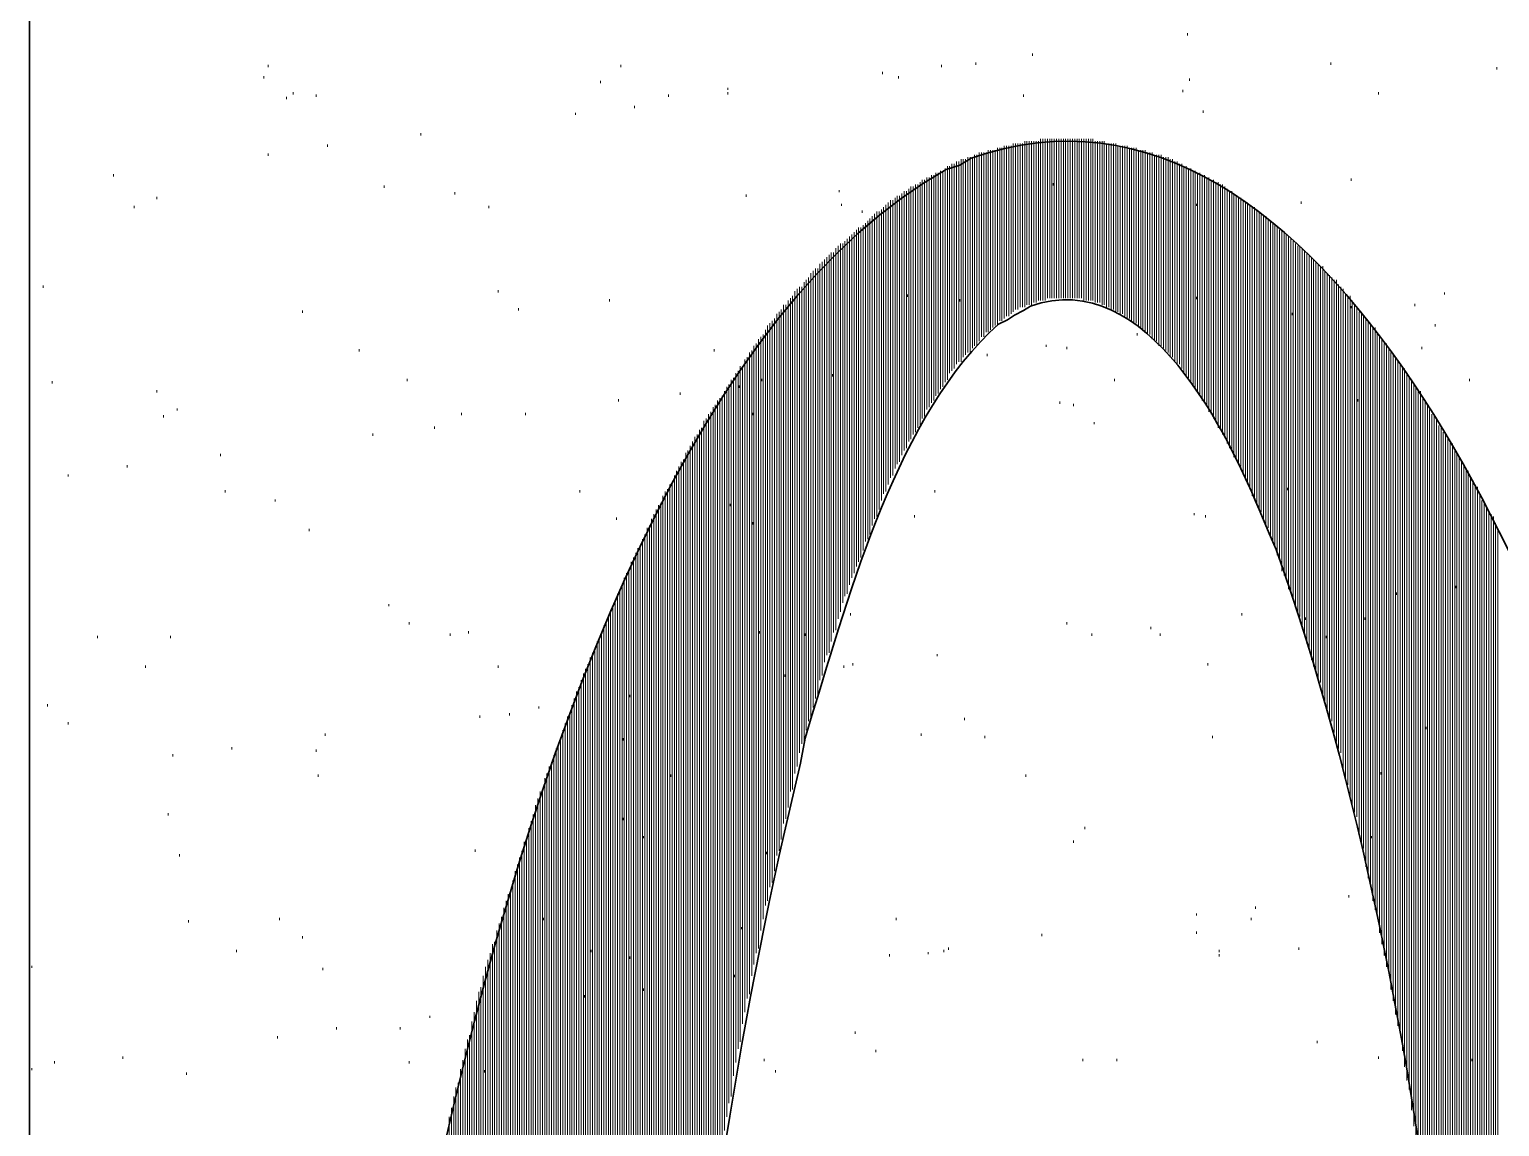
# Model space of a CAD drawing. Header units: inches. Extents: x 5 to 516, y -193 to 129.
# Drawn here: x 31.199 to 33.353, y -49.602 to -47.994 of the extents above; entities that cross this region are included whole.
import ezdxf

# ---------------------------------------------------------------- set-up
doc = ezdxf.new("R2010")
doc.units = ezdxf.units.IN
doc.header["$MEASUREMENT"] = 0
doc.layers.add('PDF4_Geometry', color=7, linetype='Continuous')

msp = doc.modelspace()

# ---------------------------------------------------------------- linework, layer by layer
at = {"layer": 'PDF4_Geometry', "lineweight": 35}
for points in [[(31.1987514, -67.0196527), (31.1987514, -44.7463169), (31.2987514, -44.7396504), (31.3987514, -44.7229845)], [(32.5787487, -48.1829824), (32.5620821, -48.1929824), (32.5420821, -48.199649)], [(32.6187488, -48.4263158), (32.632082, -48.4196492), (32.642082, -48.4129823), (32.6554154, -48.4063157), (32.6654155, -48.3996491)], [(33.0054155, -48.709649), (33.0154155, -48.7329825), (33.0254155, -48.7563157)], [(32.3287487, -49.0696491), (32.3354153, -49.0329824), (32.3454154, -48.9996491)]]:
    msp.add_lwpolyline(points, dxfattribs=at)
at = {"layer": 'PDF4_Geometry', "lineweight": 15}
for points in [[(32.8954204, -48.0029819), (32.8954204, -47.9996452)], [(32.6687493, -48.032984), (32.6687493, -48.0296474)], [(31.5487541, -48.0496466), (31.5487541, -48.0463168)], [(32.0654235, -48.0496466), (32.0654235, -48.0463168)], [(32.4487515, -48.0596496), (32.4487515, -48.056313)], [(32.5354214, -48.0496466), (32.5354214, -48.0463168)], [(32.5854159, -48.0463168), (32.5854159, -48.0429802)], [(33.105422, -48.0463168), (33.105422, -48.0429802)], [(33.3487488, -48.0529832), (33.3487488, -48.0496466)], [(31.5420809, -48.066316), (31.5420809, -48.0629794)], [(32.0354213, -48.0729824), (32.0354213, -48.0696458)], [(32.2220804, -48.0829786), (32.2220804, -48.0796488)], [(32.4720804, -48.066316), (32.4720804, -48.0629794)], [(32.8987569, -48.0696458), (32.8987569, -48.066316)], [(31.5754197, -48.0963114), (31.5754197, -48.0929816)], [(31.5854159, -48.089645), (31.5854159, -48.0863152)], [(31.6187546, -48.0929816), (31.6187546, -48.089645)], [(32.1354105, -48.0929816), (32.1354105, -48.089645)], [(32.2220804, -48.089645), (32.2220804, -48.0863152)], [(32.6554165, -48.0929816), (32.6554165, -48.089645)], [(32.8887471, -48.0863152), (32.8887471, -48.0829786)], [(33.1754226, -48.089645), (33.1754226, -48.0863152)], [(31.998746, -48.1196471), (31.998746, -48.1163174)], [(32.0854159, -48.1096441), (32.0854159, -48.1063144)], [(32.9187493, -48.1163174), (32.9187493, -48.1129808)], [(31.6354105, -48.1663119), (31.6354105, -48.1629821)], [(31.7720885, -48.1496493), (31.7720885, -48.1463128)], [(31.5487541, -48.1796447), (31.5487541, -48.1763149)], [(31.3220831, -48.2096469), (31.3220831, -48.2063171)], [(31.7187438, -48.2263163), (31.7187438, -48.2229797)], [(32.3854105, -48.2329827), (32.3854105, -48.2296461)], [(32.6987515, -48.2229797), (32.6987515, -48.2196499)], [(33.1354106, -48.2163133), (33.1354106, -48.2129835)], [(31.3520852, -48.2563117), (31.3520852, -48.2529819)], [(31.3854105, -48.2429789), (31.3854105, -48.239649)], [(31.8220831, -48.2363125), (31.8220831, -48.2329827)], [(31.8720777, -48.2563117), (31.8720777, -48.2529819)], [(32.248746, -48.239649), (32.248746, -48.2363125)], [(32.3887471, -48.2529819), (32.3887471, -48.2496453)], [(32.9087531, -48.2529819), (32.9087531, -48.2496453)], [(33.062087, -48.2496453), (33.062087, -48.2463154)], [(32.4187493, -48.262978), (32.4187493, -48.2596483)], [(31.2187438, -48.3729838), (31.2187438, -48.3696472)], [(31.8854105, -48.3796502), (31.8854105, -48.3763136)], [(33.2720887, -48.3829799), (33.2720887, -48.3796502)], [(31.9154127, -48.4063157), (31.9154127, -48.4029792)], [(32.0487541, -48.3929829), (32.0487541, -48.3896463)], [(32.4854133, -48.3863166), (32.4854133, -48.3829799)], [(32.562087, -48.3929829), (32.562087, -48.3896463)], [(32.9087531, -48.3896463), (32.9087531, -48.3863166)], [(33.1354106, -48.4029792), (33.1354106, -48.3996493)], [(33.2287537, -48.3996493), (33.2287537, -48.3963128)], [(31.5987487, -48.4096456), (31.5987487, -48.4063157)], [(33.0487542, -48.4129821), (33.0487542, -48.4096456)], [(32.8220832, -48.4429775), (32.8220832, -48.4396477)], [(33.2587559, -48.4296447), (33.2587559, -48.4263149)], [(31.682082, -48.4663133), (31.682082, -48.4629835)], [(32.202088, -48.4663133), (32.202088, -48.4629835)], [(32.6887553, -48.4596469), (32.6887553, -48.4563171)], [(32.7187439, -48.4629835), (32.7187439, -48.4596469)], [(33.2387499, -48.4629835), (33.2387499, -48.4596469)], [(32.6020853, -48.4729797), (32.6020853, -48.4696499)], [(31.2320901, -48.5129781), (31.2320901, -48.5096483)], [(31.7520825, -48.5096483), (31.7520825, -48.5063117)], [(32.2720886, -48.5096483), (32.2720886, -48.5063117)], [(32.3754143, -48.5029819), (32.3754143, -48.4996453)], [(32.7887445, -48.5096483), (32.7887445, -48.5063117)], [(33.3087505, -48.5096483), (33.3087505, -48.5063117)], [(31.3854105, -48.5263108), (31.3854105, -48.5229811)], [(32.1520799, -48.5296475), (32.1520799, -48.5263108)], [(32.2387498, -48.5196445), (32.2387498, -48.5163147)], [(31.4154126, -48.5529832), (31.4154126, -48.5496466)], [(32.062087, -48.5396505), (32.062087, -48.5363138)], [(32.7087477, -48.5429802), (32.7087477, -48.5396505)], [(32.7287537, -48.5463168), (32.7287537, -48.5429802)], [(33.1454204, -48.5396505), (33.1454204, -48.5363138)], [(31.3954202, -48.5629795), (31.3954202, -48.5596496)], [(31.7920809, -48.5796488), (31.7920809, -48.5763122)], [(31.8320793, -48.5596496), (31.8320793, -48.556313)], [(31.9254225, -48.5596496), (31.9254225, -48.556313)], [(32.2587558, -48.5596496), (32.2587558, -48.556313)], [(32.7587559, -48.5729824), (32.7587559, -48.5696458)], [(31.702088, -48.589645), (31.702088, -48.5863152)], [(31.4787536, -48.6196472), (31.4787536, -48.6163174)], [(31.3420891, -48.6363166), (31.3420891, -48.63298)], [(31.2554191, -48.6496494), (31.2554191, -48.6463128)], [(31.4854132, -48.6729784), (31.4854132, -48.6696486)], [(31.5587503, -48.6863111), (31.5587503, -48.6829814)], [(32.0054192, -48.6729784), (32.0054192, -48.6696486)], [(32.5254116, -48.6729784), (32.5254116, -48.6696486)], [(33.042081, -48.6696486), (33.042081, -48.666312)], [(32.225417, -48.6929775), (32.225417, -48.6896477)], [(32.9054165, -48.7063171), (32.9054165, -48.7029805)], [(31.6087449, -48.7296461), (31.6087449, -48.7263163)], [(32.0587504, -48.7129835), (32.0587504, -48.7096469)], [(32.2587558, -48.7196499), (32.2587558, -48.7163133)], [(32.495423, -48.7096469), (32.495423, -48.7063171)], [(32.9220859, -48.7096469), (32.9220859, -48.7063171)], [(33.2887445, -48.8129795), (33.2887445, -48.8096496)], [(33.2020881, -48.8229824), (33.2020881, -48.8196459)], [(31.725417, -48.839645), (31.725417, -48.8363153)], [(32.4020799, -48.8529778), (32.4020799, -48.849648)], [(32.9754171, -48.8529778), (32.9754171, -48.849648)], [(33.0687467, -48.8596442), (33.0687467, -48.8563144)], [(33.1554165, -48.8596442), (33.1554165, -48.8563144)], [(31.7554192, -48.8663174), (31.7554192, -48.8629808)], [(31.8420891, -48.8796502), (31.8420891, -48.8763136)], [(32.268752, -48.8796502), (32.268752, -48.8763136)], [(32.7187439, -48.8663174), (32.7187439, -48.8629808)], [(32.8420892, -48.8729838), (32.8420892, -48.8696472)], [(31.2987541, -48.8863166), (31.2987541, -48.88298)], [(31.4054164, -48.8863166), (31.4054164, -48.88298)], [(31.8154235, -48.88298), (31.8154235, -48.8796502)], [(32.3354159, -48.88298), (32.3354159, -48.8796502)], [(32.7554192, -48.88298), (32.7554192, -48.8796502)], [(32.855422, -48.88298), (32.855422, -48.8796502)], [(33.0987488, -48.8863166), (33.0987488, -48.88298)], [(32.5287482, -48.9129822), (32.5287482, -48.9096456)], [(31.3687546, -48.9296448), (31.3687546, -48.926315)], [(31.8854105, -48.9296448), (31.8854105, -48.926315)], [(32.3054138, -48.9429775), (32.3054138, -48.9396478)], [(32.3920837, -48.9296448), (32.3920837, -48.926315)], [(32.4054165, -48.926315), (32.4054165, -48.9229784)], [(32.9254225, -48.926315), (32.9254225, -48.9229784)], [(31.225417, -48.9863125), (31.225417, -48.9829827)], [(32.0787563, -48.9729797), (32.0787563, -48.9696499)], [(31.8587449, -49.0029819), (31.8587449, -48.9996453)], [(31.9020799, -48.9996453), (31.9020799, -48.9963155)], [(31.9454148, -48.9896491), (31.9454148, -48.9863125)], [(32.5687466, -49.0063117), (32.5687466, -49.0029819)], [(31.2554191, -49.0129781), (31.2554191, -49.0096483)], [(31.6320874, -49.0296475), (31.6320874, -49.0263109)], [(32.5054192, -49.0296475), (32.5054192, -49.0263109)], [(33.2454231, -49.0196445), (33.2454231, -49.0163147)], [(31.4954229, -49.0496467), (31.4954229, -49.0463169)], [(31.6187546, -49.0529833), (31.6187546, -49.0496467)], [(32.0687466, -49.0363139), (32.0687466, -49.0329841)], [(32.5987488, -49.0329841), (32.5987488, -49.0296475)], [(32.9320821, -49.0329841), (32.9320821, -49.0296475)], [(31.408753, -49.0596497), (31.408753, -49.0563131)], [(31.6220777, -49.0896451), (31.6220777, -49.0863153)], [(32.1387471, -49.0896451), (32.1387471, -49.0863153)], [(32.6587531, -49.0896451), (32.6587531, -49.0863153)], [(33.1787456, -49.0863153), (33.1787456, -49.0829787)], [(31.4020799, -49.1463128), (31.4020799, -49.142983)], [(32.0687466, -49.1529792), (32.0687466, -49.1496494)], [(32.0987487, -49.1796448), (32.0987487, -49.176315)], [(32.745423, -49.166312), (32.745423, -49.1629822)], [(33.1654128, -49.1796448), (33.1654128, -49.176315)], [(31.8520853, -49.1996508), (31.8520853, -49.1963142)], [(32.2787482, -49.2029806), (32.2787482, -49.1996508)], [(32.7287537, -49.1863112), (32.7287537, -49.1829814)], [(31.4187492, -49.2063172), (31.4187492, -49.2029806)], [(33.1320875, -49.2663147), (33.1320875, -49.2629781)], [(32.995423, -49.2829841), (32.995423, -49.2796475)], [(31.432082, -49.3029833), (31.432082, -49.2996467)], [(31.5654235, -49.2996467), (31.5654235, -49.2963169)], [(31.952088, -49.2996467), (31.952088, -49.2963169)], [(32.4687439, -49.2996467), (32.4687439, -49.2963169)], [(32.9087531, -49.2929803), (32.9087531, -49.2896505)], [(32.9887499, -49.2996467), (32.9887499, -49.2963169)], [(31.5987487, -49.3263123), (31.5987487, -49.3229825)], [(32.2420864, -49.3129795), (32.2420864, -49.3096497)], [(32.6820821, -49.3229825), (32.6820821, -49.3196459)], [(32.9087531, -49.3196459), (32.9087531, -49.3163161)], [(31.5020825, -49.3463115), (31.5020825, -49.3429817)], [(32.0220886, -49.3463115), (32.0220886, -49.3429817)], [(32.4587477, -49.3529779), (32.4587477, -49.3496481)], [(32.5154154, -49.3496481), (32.5154154, -49.3463115)], [(32.5387444, -49.3463115), (32.5387444, -49.3429817)], [(32.5454176, -49.3429817), (32.5454176, -49.3396451)], [(32.9420783, -49.3463115), (32.9420783, -49.3429817)], [(32.9420783, -49.3529779), (32.9420783, -49.3496481)], [(33.0587504, -49.3429817), (33.0587504, -49.3396451)], [(31.2020879, -49.3696472), (31.2020879, -49.3663175)], [(31.6287509, -49.3729839), (31.6287509, -49.3696472)], [(32.0787563, -49.3563145), (32.0787563, -49.3529779)], [(32.2320902, -49.38298), (32.2320902, -49.3796502)], [(32.0120788, -49.4129822), (32.0120788, -49.4096456)], [(32.0987487, -49.4029792), (32.0987487, -49.3996494)], [(31.6487568, -49.459647), (31.6487568, -49.4563172)], [(31.7420864, -49.459647), (31.7420864, -49.4563172)], [(31.7854213, -49.4429776), (31.7854213, -49.4396478)], [(31.5620869, -49.4729798), (31.5620869, -49.46965)], [(32.4087531, -49.4663134), (32.4087531, -49.4629836)], [(33.085416, -49.4796462), (33.085416, -49.4763164)], [(31.3354158, -49.502982), (31.3354158, -49.4996454)], [(32.4387553, -49.492979), (32.4387553, -49.4896491)], [(33.1754226, -49.502982), (33.1754226, -49.4996454)], [(31.2020879, -49.5196445), (31.2020879, -49.5163148)], [(31.2354132, -49.5096484), (31.2354132, -49.5063118)], [(31.4287454, -49.5263109), (31.4287454, -49.5229811)], [(31.7554192, -49.5096484), (31.7554192, -49.5063118)], [(31.8654181, -49.5229811), (31.8654181, -49.5196445)], [(32.2754116, -49.5063118), (32.2754116, -49.502982)], [(32.292081, -49.5229811), (32.292081, -49.5196445)], [(32.7420865, -49.5063118), (32.7420865, -49.502982)], [(32.792081, -49.5063118), (32.792081, -49.502982)], [(33.3120871, -49.5063118), (33.3120871, -49.502982)]]:
    msp.add_lwpolyline(points, dxfattribs=at)
for points in [[(32.6270826, -48.4179802), (32.6270826, -48.1646469), (32.6270826, -48.4179802)], [(32.6304192, -48.4146436), (32.6304192, -48.1646436), (32.6304192, -48.4146436)], [(32.6337558, -48.4146436), (32.6337558, -48.1646436), (32.6337558, -48.4146436)], [(32.6370788, -48.4113138), (32.6370788, -48.1646472), (32.6370788, -48.4113138)], [(32.6404154, -48.407984), (32.6404154, -48.1613173), (32.6404154, -48.407984)], [(32.643752, -48.4046474), (32.643752, -48.1613141), (32.643752, -48.4046474)], [(32.6470886, -48.4046474), (32.6470886, -48.1613141), (32.6470886, -48.4046474)], [(32.6504116, -48.4013109), (32.6504116, -48.1613108), (32.6504116, -48.4013109)], [(32.6537482, -48.4013109), (32.6537482, -48.1613108), (32.6537482, -48.4013109)], [(32.6570848, -48.4013109), (32.6570848, -48.1579775), (32.6570848, -48.4013109)], [(32.6604214, -48.397981), (32.6604214, -48.157981), (32.6604214, -48.397981)], [(32.6637444, -48.397981), (32.6637444, -48.157981), (32.6637444, -48.397981)], [(32.667081, -48.397981), (32.667081, -48.157981), (32.667081, -48.397981)], [(32.6704176, -48.3946512), (32.6704176, -48.1579846), (32.6704176, -48.3946512)], [(32.6737542, -48.3946512), (32.6737542, -48.1579846), (32.6737542, -48.3946512)], [(32.6770772, -48.3913147), (32.6770772, -48.1579813), (32.6770772, -48.3913147)], [(32.6804138, -48.3913147), (32.6804138, -48.154648), (32.6804138, -48.3913147)], [(32.6837504, -48.3913147), (32.6837504, -48.154648), (32.6837504, -48.3913147)], [(32.687087, -48.3913147), (32.687087, -48.154648), (32.687087, -48.3913147)], [(32.6904236, -48.3879781), (32.6904236, -48.1546447), (32.6904236, -48.3879781)], [(32.6937466, -48.3879781), (32.6937466, -48.1546447), (32.6937466, -48.3879781)], [(32.6970832, -48.3879781), (32.6970832, -48.1546447), (32.6970832, -48.3879781)], [(32.7004198, -48.3879781), (32.7004198, -48.1546447), (32.7004198, -48.3879781)], [(32.7037564, -48.3879781), (32.7037564, -48.1546447), (32.7037564, -48.3879781)], [(32.7070794, -48.3879781), (32.7070794, -48.1546447), (32.7070794, -48.3879781)], [(32.710416, -48.3879781), (32.710416, -48.1546447), (32.710416, -48.3879781)], [(32.7137526, -48.3879781), (32.7137526, -48.1546447), (32.7137526, -48.3879781)], [(32.7170892, -48.3879781), (32.7170892, -48.1546447), (32.7170892, -48.3879781)], [(32.7204122, -48.3879781), (32.7204122, -48.1546447), (32.7204122, -48.3879781)], [(32.7237488, -48.3879781), (32.7237488, -48.1546447), (32.7237488, -48.3879781)], [(32.7270854, -48.3879781), (32.7270854, -48.1546447), (32.7270854, -48.3879781)], [(32.730422, -48.3879781), (32.730422, -48.1546447), (32.730422, -48.3879781)], [(32.733745, -48.3879781), (32.733745, -48.1546447), (32.733745, -48.3879781)], [(32.7370816, -48.3879781), (32.7370816, -48.1546447), (32.7370816, -48.3879781)], [(32.7404182, -48.3879781), (32.7404182, -48.1546447), (32.7404182, -48.3879781)], [(32.7437547, -48.3913147), (32.7437547, -48.154648), (32.7437547, -48.3913147)], [(32.7470778, -48.3913147), (32.7470778, -48.154648), (32.7470778, -48.3913147)], [(32.7504144, -48.3913147), (32.7504144, -48.154648), (32.7504144, -48.3913147)], [(32.7537509, -48.3913147), (32.7537509, -48.154648), (32.7537509, -48.3913147)], [(32.7570875, -48.3913147), (32.7570875, -48.154648), (32.7570875, -48.3913147)], [(32.7604106, -48.3946512), (32.7604106, -48.1579846), (32.7604106, -48.3946512)], [(32.7637472, -48.3946512), (32.7637472, -48.1579846), (32.7637472, -48.3946512)], [(32.7670837, -48.3946512), (32.7670837, -48.1579846), (32.7670837, -48.3946512)], [(32.7704203, -48.397981), (32.7704203, -48.157981), (32.7704203, -48.397981)], [(32.7737569, -48.397981), (32.7737569, -48.157981), (32.7737569, -48.397981)], [(32.7770799, -48.4013109), (32.7770799, -48.1613108), (32.7770799, -48.4013109)], [(32.7804165, -48.4013109), (32.7804165, -48.1613108), (32.7804165, -48.4013109)], [(32.7837531, -48.4046474), (32.7837531, -48.1613141), (32.7837531, -48.4046474)], [(32.7870897, -48.4046474), (32.7870897, -48.1613141), (32.7870897, -48.4046474)], [(32.7904127, -48.407984), (32.7904127, -48.1613173), (32.7904127, -48.407984)], [(32.7937493, -48.407984), (32.7937493, -48.1646507), (32.7937493, -48.407984)], [(32.7970859, -48.4113138), (32.7970859, -48.1646472), (32.7970859, -48.4113138)], [(32.8004225, -48.4113138), (32.8004225, -48.1646472), (32.8004225, -48.4113138)], [(32.8037455, -48.4146436), (32.8037455, -48.1646436), (32.8037455, -48.4146436)], [(32.8070821, -48.4179802), (32.8070821, -48.1646469), (32.8070821, -48.4179802)], [(32.5570821, -48.4846442), (32.5570821, -48.1879775), (32.5570821, -48.4846442)], [(32.5604187, -48.4813144), (32.5604187, -48.187981), (32.5604187, -48.4813144)], [(32.5637553, -48.4813144), (32.5637553, -48.1846477), (32.5637553, -48.4813144)], [(32.5670783, -48.474648), (32.5670783, -48.184648), (32.5670783, -48.474648)], [(32.5704149, -48.4713114), (32.5704149, -48.1846447), (32.5704149, -48.4713114)], [(32.5737515, -48.4679816), (32.5737515, -48.1813149), (32.5737515, -48.4679816)], [(32.5770881, -48.4679816), (32.5770881, -48.1813149), (32.5770881, -48.4679816)], [(32.5804111, -48.4613152), (32.5804111, -48.1813152), (32.5804111, -48.4613152)], [(32.5837477, -48.4579786), (32.5837477, -48.1779786), (32.5837477, -48.4579786)], [(32.5870843, -48.4579786), (32.5870843, -48.1779786), (32.5870843, -48.4579786)], [(32.5904209, -48.4513122), (32.5904209, -48.1746455), (32.5904209, -48.4513122)], [(32.5937439, -48.4446458), (32.5937439, -48.1746458), (32.5937439, -48.4446458)], [(32.5970805, -48.4446458), (32.5970805, -48.1746458), (32.5970805, -48.4446458)], [(32.6004171, -48.4379794), (32.6004171, -48.1746461), (32.6004171, -48.4379794)], [(32.6037536, -48.4379794), (32.6037536, -48.1713127), (32.6037536, -48.4379794)], [(32.6070902, -48.4346496), (32.6070902, -48.1713163), (32.6070902, -48.4346496)], [(32.6104133, -48.431313), (32.6104133, -48.171313), (32.6104133, -48.431313)], [(32.6137499, -48.4279832), (32.6137499, -48.1713165), (32.6137499, -48.4279832)], [(32.6170864, -48.4279832), (32.6170864, -48.1679832), (32.6170864, -48.4279832)], [(32.620423, -48.4213168), (32.620423, -48.1679835), (32.620423, -48.4213168)], [(32.6237461, -48.4213168), (32.6237461, -48.1679835), (32.6237461, -48.4213168)], [(32.8104187, -48.4179802), (32.8104187, -48.1679802), (32.8104187, -48.4179802)], [(32.8137553, -48.4213168), (32.8137553, -48.1679835), (32.8137553, -48.4213168)], [(32.8170783, -48.4246466), (32.8170783, -48.1679799), (32.8170783, -48.4246466)], [(32.8204149, -48.4246466), (32.8204149, -48.1679799), (32.8204149, -48.4246466)], [(32.8237515, -48.431313), (32.8237515, -48.171313), (32.8237515, -48.431313)], [(32.8270881, -48.431313), (32.8270881, -48.171313), (32.8270881, -48.431313)], [(32.8304111, -48.4346496), (32.8304111, -48.1713163), (32.8304111, -48.4346496)], [(32.8337477, -48.4379794), (32.8337477, -48.1713127), (32.8337477, -48.4379794)], [(32.8370843, -48.441316), (32.8370843, -48.1746493), (32.8370843, -48.441316)], [(32.8404209, -48.441316), (32.8404209, -48.1746493), (32.8404209, -48.441316)], [(32.8437439, -48.4479824), (32.8437439, -48.1746491), (32.8437439, -48.4479824)], [(32.8470805, -48.4513122), (32.8470805, -48.1779789), (32.8470805, -48.4513122)], [(32.8504171, -48.4513122), (32.8504171, -48.1779789), (32.8504171, -48.4513122)], [(32.8537537, -48.4579786), (32.8537537, -48.1779786), (32.8537537, -48.4579786)], [(32.8570903, -48.4579786), (32.8570903, -48.1779786), (32.8570903, -48.4579786)], [(32.8604133, -48.4613152), (32.8604133, -48.1813152), (32.8604133, -48.4613152)], [(32.8637499, -48.464645), (32.8637499, -48.1813117), (32.8637499, -48.464645)], [(32.8670865, -48.4679816), (32.8670865, -48.1813149), (32.8670865, -48.4679816)], [(32.870423, -48.474648), (32.870423, -48.184648), (32.870423, -48.474648)], [(32.8737461, -48.474648), (32.8737461, -48.184648), (32.8737461, -48.474648)], [(32.8770827, -48.4813144), (32.8770827, -48.187981), (32.8770827, -48.4813144)], [(32.8804193, -48.4846442), (32.8804193, -48.1879775), (32.8804193, -48.4846442)], [(32.5204203, -48.541312), (32.5204203, -48.2079786), (32.5204203, -48.541312)], [(32.5237569, -48.5379821), (32.5237569, -48.2079821), (32.5237569, -48.5379821)], [(32.5270799, -48.5313157), (32.5270799, -48.2046491), (32.5270799, -48.5313157)], [(32.5304165, -48.5279792), (32.5304165, -48.2046458), (32.5304165, -48.5279792)], [(32.5337531, -48.5213128), (32.5337531, -48.2013127), (32.5337531, -48.5213128)], [(32.5370897, -48.517983), (32.5370897, -48.2013163), (32.5370897, -48.517983)], [(32.5404127, -48.5113166), (32.5404127, -48.1979832), (32.5404127, -48.5113166)], [(32.5437493, -48.50798), (32.5437493, -48.1946466), (32.5437493, -48.50798)], [(32.5470859, -48.497977), (32.5470859, -48.1946436), (32.5470859, -48.497977)], [(32.5504225, -48.4946472), (32.5504225, -48.1913138), (32.5504225, -48.4946472)], [(32.5537455, -48.4913174), (32.5537455, -48.1913173), (32.5537455, -48.4913174)], [(32.8837558, -48.4846442), (32.8837558, -48.1913108), (32.8837558, -48.4846442)], [(32.8870789, -48.4913174), (32.8870789, -48.1913173), (32.8870789, -48.4913174)], [(32.8904155, -48.497977), (32.8904155, -48.1946436), (32.8904155, -48.497977)], [(32.893752, -48.5013136), (32.893752, -48.1946469), (32.893752, -48.5013136)], [(32.8970886, -48.5046502), (32.8970886, -48.1979835), (32.8970886, -48.5046502)], [(32.9004117, -48.5113166), (32.9004117, -48.1979832), (32.9004117, -48.5113166)], [(32.9037482, -48.517983), (32.9037482, -48.2013163), (32.9037482, -48.517983)], [(32.9070848, -48.5213128), (32.9070848, -48.2013127), (32.9070848, -48.5213128)], [(32.9104214, -48.5246494), (32.9104214, -48.2046493), (32.9104214, -48.5246494)], [(32.9137445, -48.5313157), (32.9137445, -48.2046491), (32.9137445, -48.5313157)], [(32.917081, -48.5379821), (32.917081, -48.2079821), (32.917081, -48.5379821)], [(32.9204176, -48.541312), (32.9204176, -48.2079786), (32.9204176, -48.541312)], [(32.4804219, -48.6113125), (32.4804219, -48.2313125), (32.4804219, -48.6113125)], [(32.483745, -48.6079827), (32.483745, -48.231316), (32.483745, -48.6079827)], [(32.4870815, -48.5979797), (32.4870815, -48.2279797), (32.4870815, -48.5979797)], [(32.4904181, -48.5946499), (32.4904181, -48.2246499), (32.4904181, -48.5946499)], [(32.4937547, -48.5879835), (32.4937547, -48.2246501), (32.4937547, -48.5879835)], [(32.4970778, -48.5846469), (32.4970778, -48.2213136), (32.4970778, -48.5846469)], [(32.5004143, -48.5779805), (32.5004143, -48.2213138), (32.5004143, -48.5779805)], [(32.5037509, -48.5746507), (32.5037509, -48.217984), (32.5037509, -48.5746507)], [(32.5070875, -48.5646477), (32.5070875, -48.2146477), (32.5070875, -48.5646477)], [(32.5104105, -48.5613179), (32.5104105, -48.2146512), (32.5104105, -48.5613179)], [(32.5137471, -48.5513149), (32.5137471, -48.2113149), (32.5137471, -48.5513149)], [(32.5170837, -48.5479783), (32.5170837, -48.2113117), (32.5170837, -48.5479783)], [(32.9237542, -48.5446485), (32.9237542, -48.2113152), (32.9237542, -48.5446485)], [(32.9270772, -48.5546447), (32.9270772, -48.2113114), (32.9270772, -48.5546447)], [(32.9304138, -48.5579813), (32.9304138, -48.214648), (32.9304138, -48.5579813)], [(32.9337504, -48.5646477), (32.9337504, -48.2146477), (32.9337504, -48.5646477)], [(32.937087, -48.5679775), (32.937087, -48.2179775), (32.937087, -48.5679775)], [(32.9404236, -48.5779805), (32.9404236, -48.2179805), (32.9404236, -48.5779805)], [(32.9437466, -48.5813103), (32.9437466, -48.2213103), (32.9437466, -48.5813103)], [(32.9470832, -48.5879835), (32.9470832, -48.2213168), (32.9470832, -48.5879835)], [(32.9504198, -48.5913133), (32.9504198, -48.2246466), (32.9504198, -48.5913133)], [(32.9537564, -48.6013163), (32.9537564, -48.2279829), (32.9537564, -48.6013163)], [(32.9570794, -48.6079827), (32.9570794, -48.231316), (32.9570794, -48.6079827)], [(32.960416, -48.6113125), (32.960416, -48.2313125), (32.960416, -48.6113125)], [(32.4537563, -48.6713168), (32.4537563, -48.2513168), (32.4537563, -48.6713168)], [(32.4570794, -48.6613139), (32.4570794, -48.2479805), (32.4570794, -48.6613139)], [(32.460416, -48.6513109), (32.460416, -48.2446442), (32.460416, -48.6513109)], [(32.4637526, -48.6479811), (32.4637526, -48.2446477), (32.4637526, -48.6479811)], [(32.4670891, -48.6379781), (32.4670891, -48.2413114), (32.4670891, -48.6379781)], [(32.4704122, -48.6313117), (32.4704122, -48.2379783), (32.4704122, -48.6313117)], [(32.4737488, -48.6279819), (32.4737488, -48.2379818), (32.4737488, -48.6279819)], [(32.4770853, -48.6179789), (32.4770853, -48.2346455), (32.4770853, -48.6179789)], [(32.9637526, -48.6213155), (32.9637526, -48.2346488), (32.9637526, -48.6213155)], [(32.9670892, -48.6246453), (32.9670892, -48.2379786), (32.9670892, -48.6246453)], [(32.9704122, -48.6313117), (32.9704122, -48.2413117), (32.9704122, -48.6313117)], [(32.9737488, -48.6346483), (32.9737488, -48.2413149), (32.9737488, -48.6346483)], [(32.9770854, -48.6446513), (32.9770854, -48.2446512), (32.9770854, -48.6446513)], [(32.980422, -48.6546475), (32.980422, -48.2479808), (32.980422, -48.6546475)], [(32.983745, -48.6579841), (32.983745, -48.247984), (32.983745, -48.6579841)], [(32.9870816, -48.6679803), (32.9870816, -48.2513136), (32.9870816, -48.6679803)], [(32.4270772, -48.7413174), (32.4270772, -48.2746507), (32.4270772, -48.7413174)], [(32.4304138, -48.7346442), (32.4304138, -48.2713108), (32.4304138, -48.7346442)], [(32.4337504, -48.7213114), (32.4337504, -48.2679781), (32.4337504, -48.7213114)], [(32.437087, -48.7113152), (32.437087, -48.2646485), (32.437087, -48.7113152)], [(32.4404236, -48.7079786), (32.4404236, -48.2613119), (32.4404236, -48.7079786)], [(32.4437466, -48.6979824), (32.4437466, -48.2613157), (32.4437466, -48.6979824)], [(32.4470832, -48.6846496), (32.4470832, -48.2579829), (32.4470832, -48.6846496)], [(32.4504198, -48.6746467), (32.4504198, -48.2546466), (32.4504198, -48.6746467)], [(32.9904182, -48.6779832), (32.9904182, -48.2546499), (32.9904182, -48.6779832)], [(32.9937548, -48.681313), (32.9937548, -48.2546463), (32.9937548, -48.681313)], [(32.9970778, -48.691316), (32.9970778, -48.2579827), (32.9970778, -48.691316)], [(33.0004144, -48.6979824), (33.0004144, -48.2613157), (33.0004144, -48.6979824)], [(33.003751, -48.7013122), (33.003751, -48.2646455), (33.003751, -48.7013122)], [(33.0070876, -48.7113152), (33.0070876, -48.2679819), (33.0070876, -48.7113152)], [(33.0104106, -48.7213114), (33.0104106, -48.2679781), (33.0104106, -48.7213114)], [(33.0137472, -48.724648), (33.0137472, -48.2713146), (33.0137472, -48.724648)], [(33.0170838, -48.7379808), (33.0170838, -48.2746474), (33.0170838, -48.7379808)], [(32.4037482, -48.7979784), (32.4037482, -48.294645), (32.4037482, -48.7979784)], [(32.4070848, -48.791312), (32.4070848, -48.2913119), (32.4070848, -48.791312)], [(32.4104214, -48.7813158), (32.4104214, -48.2879824), (32.4104214, -48.7813158)], [(32.4137444, -48.7746494), (32.4137444, -48.2846493), (32.4137444, -48.7746494)], [(32.417081, -48.767983), (32.417081, -48.2846496), (32.417081, -48.767983)], [(32.4204176, -48.75798), (32.4204176, -48.2813133), (32.4204176, -48.75798)], [(32.4237542, -48.7446472), (32.4237542, -48.2779805), (32.4237542, -48.7446472)], [(33.0204203, -48.7446472), (33.0204203, -48.2779805), (33.0204203, -48.7446472)], [(33.0237569, -48.7513136), (33.0237569, -48.2813136), (33.0237569, -48.7513136)], [(33.02708, -48.7646464), (33.02708, -48.2846463), (33.02708, -48.7646464)], [(33.0304166, -48.7713128), (33.0304166, -48.2879794), (33.0304166, -48.7713128)], [(33.0337531, -48.7879822), (33.0337531, -48.2879821), (33.0337531, -48.7879822)], [(33.0370897, -48.7946486), (33.0370897, -48.2913152), (33.0370897, -48.7946486)], [(33.0404128, -48.801315), (33.0404128, -48.2946482), (33.0404128, -48.801315)], [(32.3804192, -48.8746453), (32.3804192, -48.3146453), (32.3804192, -48.8746453)], [(32.3837558, -48.8579827), (32.3837558, -48.311316), (32.3837558, -48.8579827)], [(32.3870788, -48.8479797), (32.3870788, -48.3079797), (32.3870788, -48.8479797)], [(32.3904154, -48.8346469), (32.3904154, -48.3079802), (32.3904154, -48.8346469)], [(32.393752, -48.8246507), (32.393752, -48.3046507), (32.393752, -48.8246507)], [(32.3970886, -48.8213141), (32.3970886, -48.3013141), (32.3970886, -48.8213141)], [(32.4004116, -48.8079814), (32.4004116, -48.2979813), (32.4004116, -48.8079814)], [(33.0437493, -48.8146477), (33.0437493, -48.297981), (33.0437493, -48.8146477)], [(33.0470859, -48.8213141), (33.0470859, -48.3013141), (33.0470859, -48.8213141)], [(33.0504225, -48.8279805), (33.0504225, -48.3046472), (33.0504225, -48.8279805)], [(33.0537455, -48.8413133), (33.0537455, -48.30798), (33.0537455, -48.8413133)], [(33.0570821, -48.8479797), (33.0570821, -48.311313), (33.0570821, -48.8479797)], [(33.0604187, -48.8546461), (33.0604187, -48.3113127), (33.0604187, -48.8546461)], [(33.0637553, -48.8713155), (33.0637553, -48.3146488), (33.0637553, -48.8713155)], [(32.3570902, -48.9479824), (32.3570902, -48.3379824), (32.3570902, -48.9479824)], [(32.3604132, -48.9413161), (32.3604132, -48.3346493), (32.3604132, -48.9413161)], [(32.3637498, -48.9213169), (32.3637498, -48.3313168), (32.3637498, -48.9213169)], [(32.3670864, -48.9113139), (32.3670864, -48.3279805), (32.3670864, -48.9113139)], [(32.370423, -48.9079841), (32.370423, -48.3246507), (32.370423, -48.9079841)], [(32.373746, -48.8913147), (32.373746, -48.3213146), (32.373746, -48.8913147)], [(32.3770826, -48.8779819), (32.3770826, -48.3213152), (32.3770826, -48.8779819)], [(33.0670783, -48.8813117), (33.0670783, -48.3179783), (33.0670783, -48.8813117)], [(33.0704149, -48.8946513), (33.0704149, -48.3213179), (33.0704149, -48.8946513)], [(33.0737515, -48.9013109), (33.0737515, -48.3246442), (33.0737515, -48.9013109)], [(33.0770881, -48.9179803), (33.0770881, -48.3279802), (33.0770881, -48.9179803)], [(33.0804111, -48.9279833), (33.0804111, -48.3313165), (33.0804111, -48.9279833)], [(33.0837477, -48.9379795), (33.0837477, -48.3346461), (33.0837477, -48.9379795)], [(33.0870843, -48.9479824), (33.0870843, -48.3379824), (33.0870843, -48.9479824)], [(32.3404208, -49.00798), (32.3404208, -48.35798), (32.3404208, -49.00798)], [(32.3437439, -49.0046502), (32.3437439, -48.3513168), (32.3437439, -49.0046502)], [(32.3470805, -48.9879808), (32.3470805, -48.3479808), (32.3470805, -48.9879808)], [(32.350417, -48.974648), (32.350417, -48.344648), (32.350417, -48.974648)], [(32.3537536, -48.9713114), (32.3537536, -48.3446447), (32.3537536, -48.9713114)], [(33.0904209, -48.9513123), (33.0904209, -48.3413122), (33.0904209, -48.9513123)], [(33.0937439, -48.9679816), (33.0937439, -48.3413149), (33.0937439, -48.9679816)], [(33.0970805, -48.9813144), (33.0970805, -48.347981), (33.0970805, -48.9813144)], [(33.1004171, -48.9913174), (33.1004171, -48.3513174), (33.1004171, -48.9913174)], [(33.1037537, -49.0046502), (33.1037537, -48.3546502), (33.1037537, -49.0046502)], [(33.1070903, -49.00798), (33.1070903, -48.35798), (33.1070903, -49.00798)], [(32.3204149, -49.084647), (32.3204149, -48.3779802), (32.3204149, -49.084647)], [(32.3237515, -49.0746508), (32.3237515, -48.3746507), (32.3237515, -49.0746508)], [(32.327088, -49.0546448), (32.327088, -48.3713114), (32.327088, -49.0546448)], [(32.3304111, -49.041312), (32.3304111, -48.3713119), (32.3304111, -49.041312)], [(32.3337477, -49.0379822), (32.3337477, -48.3646488), (32.3337477, -49.0379822)], [(32.3370842, -49.0213128), (32.3370842, -48.3613128), (32.3370842, -49.0213128)], [(33.1104133, -49.0246494), (33.1104133, -48.361316), (33.1104133, -49.0246494)], [(33.1137499, -49.0379822), (33.1137499, -48.3613155), (33.1137499, -49.0379822)], [(33.1170865, -49.0479784), (33.1170865, -48.3679783), (33.1170865, -49.0479784)], [(33.1204231, -49.0546448), (33.1204231, -48.3713114), (33.1204231, -49.0546448)], [(33.1237461, -49.0779806), (33.1237461, -48.3746472), (33.1237461, -49.0779806)], [(33.1270827, -49.0913134), (33.1270827, -48.3813133), (33.1270827, -49.0913134)], [(32.3037455, -49.1579841), (32.3037455, -48.397984), (32.3037455, -49.1579841)], [(32.3070821, -49.1513109), (32.3070821, -48.3979775), (32.3070821, -49.1513109)], [(32.3104187, -49.1346483), (32.3104187, -48.3913149), (32.3104187, -49.1346483)], [(32.3137553, -49.1113125), (32.3137553, -48.3879791), (32.3137553, -49.1113125)], [(32.3170783, -49.1079827), (32.3170783, -48.3846493), (32.3170783, -49.1079827)], [(33.1304193, -49.1013163), (33.1304193, -48.3846496), (33.1304193, -49.1013163)], [(33.1337559, -49.1179789), (33.1337559, -48.3846455), (33.1337559, -49.1179789)], [(33.1370789, -49.1313117), (33.1370789, -48.3913117), (33.1370789, -49.1313117)], [(33.1404155, -49.1413147), (33.1404155, -48.3979813), (33.1404155, -49.1413147)], [(33.1437521, -49.1479811), (33.1437521, -48.4013144), (33.1437521, -49.1479811)], [(32.2837531, -49.2513136), (32.2837531, -48.4246469), (32.2837531, -49.2513136)], [(32.2870897, -49.2446472), (32.2870897, -48.4213138), (32.2870897, -49.2446472)], [(32.2904127, -49.2279846), (32.2904127, -48.4179846), (32.2904127, -49.2279846)], [(32.2937493, -49.2046489), (32.2937493, -48.4113155), (32.2937493, -49.2046489)], [(32.2970859, -49.1979825), (32.2970859, -48.4079824), (32.2970859, -49.1979825)], [(32.3004225, -49.1813131), (32.3004225, -48.4046464), (32.3004225, -49.1813131)], [(33.1470887, -49.1713169), (33.1470887, -48.4079835), (33.1470887, -49.1713169)], [(33.1504117, -49.1879795), (33.1504117, -48.4079794), (33.1504117, -49.1879795)], [(33.1537483, -49.1946459), (33.1537483, -48.4146458), (33.1537483, -49.1946459)], [(33.1570849, -49.2213115), (33.1570849, -48.4179781), (33.1570849, -49.2213115)], [(33.1604214, -49.2379808), (33.1604214, -48.4213141), (33.1604214, -49.2379808)], [(32.2704203, -49.3146478), (32.2704203, -48.4446477), (32.2704203, -49.3146478)], [(32.2737569, -49.2979784), (32.2737569, -48.4413117), (32.2737569, -49.2979784)], [(32.2770799, -49.2779792), (32.2770799, -48.4346458), (32.2770799, -49.2779792)], [(32.2804165, -49.2713128), (32.2804165, -48.4279794), (32.2804165, -49.2713128)], [(33.1637445, -49.2446472), (33.1637445, -48.4279805), (33.1637445, -49.2446472)], [(33.1670811, -49.2713128), (33.1670811, -48.4313128), (33.1670811, -49.2713128)], [(33.1704176, -49.2846456), (33.1704176, -48.4313122), (33.1704176, -49.2846456)], [(33.1737542, -49.2946486), (33.1737542, -48.4379819), (33.1737542, -49.2946486)], [(33.1770773, -49.3179776), (33.1770773, -48.4446442), (33.1770773, -49.3179776)], [(32.2537509, -49.4079841), (32.2537509, -48.467984), (32.2537509, -49.4079841)], [(32.2570875, -49.3813117), (32.2570875, -48.464645), (32.2570875, -49.3813117)], [(32.2604105, -49.3646491), (32.2604105, -48.4579824), (32.2604105, -49.3646491)], [(32.2637471, -49.3479798), (32.2637471, -48.4546464), (32.2637471, -49.3479798)], [(32.2670837, -49.3413134), (32.2670837, -48.44798), (32.2670837, -49.3413134)], [(33.1804139, -49.334647), (33.1804139, -48.4479802), (33.1804139, -49.334647)], [(33.1837504, -49.3513164), (33.1837504, -48.4546497), (33.1837504, -49.3513164)], [(33.187087, -49.367979), (33.187087, -48.4546455), (33.187087, -49.367979)], [(33.1904236, -49.3746454), (33.1904236, -48.4613119), (33.1904236, -49.3746454)], [(33.1937466, -49.4013109), (33.1937466, -48.4679776), (33.1937466, -49.4013109)], [(32.2404181, -49.4779847), (32.2404181, -48.4879846), (32.2404181, -49.4779847)], [(32.2437547, -49.4513123), (32.2437547, -48.4879789), (32.2437547, -49.4513123)], [(32.2470777, -49.4346497), (32.2470777, -48.477983), (32.2470777, -49.4346497)], [(32.2504143, -49.4146437), (32.2504143, -48.4746437), (32.2504143, -49.4146437)], [(33.1970832, -49.4179803), (33.1970832, -48.4713135), (33.1970832, -49.4179803)], [(33.2004198, -49.4379795), (33.2004198, -48.4746461), (33.2004198, -49.4379795)], [(33.2037564, -49.4546489), (33.2037564, -48.4813155), (33.2037564, -49.4546489)], [(33.2070794, -49.4613153), (33.2070794, -48.4846485), (33.2070794, -49.4613153)], [(32.2270853, -49.5579814), (32.2270853, -48.5079813), (32.2270853, -49.5579814)], [(32.2304219, -49.5279792), (32.2304219, -48.5046458), (32.2304219, -49.5279792)], [(32.2337449, -49.5079801), (32.2337449, -48.49798), (32.2337449, -49.5079801)], [(32.2370815, -49.4879809), (32.2370815, -48.4946475), (32.2370815, -49.4879809)], [(33.210416, -49.4913175), (33.210416, -48.4913174), (33.210416, -49.4913175)], [(33.2137526, -49.5146464), (33.2137526, -48.491313), (33.2137526, -49.5146464)], [(33.2170892, -49.5346456), (33.2170892, -48.4979789), (33.2170892, -49.5346456)], [(33.2204122, -49.5479784), (33.2204122, -48.504645), (33.2204122, -49.5479784)], [(33.2237488, -49.5779806), (33.2237488, -48.5079805), (33.2237488, -49.5779806)], [(32.2137525, -49.6413148), (32.2137525, -48.5313147), (32.2137525, -49.6413148)], [(32.2170891, -49.6079828), (32.2170891, -48.5246494), (32.2170891, -49.6079828)], [(32.2204121, -49.5879836), (32.2204121, -48.5179835), (32.2204121, -49.5879836)], [(32.2237487, -49.5679776), (32.2237487, -48.5146443), (32.2237487, -49.5679776)], [(33.2270854, -49.6013164), (33.2270854, -48.5146497), (33.2270854, -49.6013164)], [(33.230422, -49.6213156), (33.230422, -48.5179821), (33.230422, -49.6213156)], [(33.233745, -49.6346484), (33.233745, -48.5246483), (33.233745, -49.6346484)], [(33.2370816, -49.6646437), (33.2370816, -48.5246437), (33.2370816, -49.6646437)], [(32.1970832, -49.7579801), (32.1970832, -48.5546466), (32.1970832, -49.7579801)], [(32.2004197, -49.7346443), (32.2004197, -48.5479775), (32.2004197, -49.7346443)], [(32.2037563, -49.7213115), (32.2037563, -48.5446447), (32.2037563, -49.7213115)], [(32.2070794, -49.6813131), (32.2070794, -48.5379797), (32.2070794, -49.6813131)], [(32.2104159, -49.6546475), (32.2104159, -48.5346475), (32.2104159, -49.6546475)], [(33.2404182, -49.6879795), (33.2404182, -48.5346461), (33.2404182, -49.6879795)], [(33.2437548, -49.7079787), (33.2437548, -48.5379787), (33.2437548, -49.7079787)], [(33.2470778, -49.7213115), (33.2470778, -48.5446447), (33.2470778, -49.7213115)], [(33.2504144, -49.7613167), (33.2504144, -48.5513165), (33.2504144, -49.7613167)], [(32.1870869, -49.8379836), (32.1870869, -48.5679834), (32.1870869, -49.8379836)], [(32.1904235, -49.811318), (32.1904235, -48.5646512), (32.1904235, -49.811318)], [(32.1937466, -49.7979784), (32.1937466, -48.5579783), (32.1937466, -49.7979784)], [(33.253751, -49.7879822), (33.253751, -48.5579822), (33.253751, -49.7879822)], [(33.2570876, -49.8046448), (33.2570876, -48.5613115), (33.2570876, -49.8046448)], [(33.2604106, -49.84465), (33.2604106, -48.5646498), (33.2604106, -49.84465)], [(33.2637472, -49.8713156), (33.2637472, -48.5746488), (33.2637472, -49.8713156)], [(32.1704176, -49.9713115), (32.1704176, -48.5979781), (32.1704176, -49.9713115)], [(32.1737542, -49.9579787), (32.1737542, -48.591312), (32.1737542, -49.9579787)], [(32.1770772, -49.9179804), (32.1770772, -48.5879802), (32.1770772, -49.9179804)], [(32.1804138, -49.8913148), (32.1804138, -48.5813147), (32.1804138, -49.8913148)], [(32.1837504, -49.877982), (32.1837504, -48.5779819), (32.1837504, -49.877982)], [(33.2670838, -49.8979812), (33.2670838, -48.5779811), (33.2670838, -49.8979812)], [(33.2704204, -49.911314), (33.2704204, -48.5846472), (33.2704204, -49.911314)], [(33.273757, -49.9513123), (33.273757, -48.5879788), (33.273757, -49.9513123)], [(33.27708, -49.9779847), (33.27708, -48.5946513), (33.27708, -49.9779847)], [(33.2804166, -50.0079801), (33.2804166, -48.59798), (33.2804166, -50.0079801)], [(32.1604214, -50.0646478), (32.1604214, -48.6146477), (32.1604214, -50.0646478)], [(32.1637444, -50.0246495), (32.1637444, -48.611316), (32.1637444, -50.0246495)], [(32.167081, -50.0113167), (32.167081, -48.6046499), (32.167081, -50.0113167)], [(33.2837532, -50.0213129), (33.2837532, -48.6013128), (33.2837532, -50.0213129)], [(33.2870897, -50.061318), (33.2870897, -48.6113179), (33.2870897, -50.061318)], [(33.2904128, -50.0913134), (33.2904128, -48.6146466), (33.2904128, -50.0913134)], [(32.1504116, -50.1346484), (32.1504116, -48.6346483), (32.1504116, -50.1346484)], [(32.1537482, -50.117979), (32.1537482, -48.6279789), (32.1537482, -50.117979)], [(32.1570848, -50.0779806), (32.1570848, -48.6246472), (32.1570848, -50.0779806)], [(33.2937494, -50.117979), (33.2937494, -48.6213122), (33.2937494, -50.117979)], [(33.297086, -50.1346484), (33.297086, -48.6279816), (33.297086, -50.1346484)], [(33.3004225, -50.1846498), (33.3004225, -48.6346496), (33.3004225, -50.1846498)], [(33.3037456, -50.2213115), (33.3037456, -48.6379781), (33.3037456, -50.2213115)], [(32.1370788, -50.2979785), (32.1370788, -48.6613117), (32.1370788, -50.2979785)], [(32.1404154, -50.2446473), (32.1404154, -48.6579806), (32.1404154, -50.2446473)], [(32.143752, -50.2313145), (32.143752, -48.6479811), (32.143752, -50.2313145)], [(32.1470886, -50.1913162), (32.1470886, -48.641316), (32.1470886, -50.1913162)], [(33.3070822, -50.2379809), (33.3070822, -48.6413141), (33.3070822, -50.2379809)], [(33.3104187, -50.3113181), (33.3104187, -48.651318), (33.3104187, -50.3113181)], [(33.3137553, -50.3413135), (33.3137553, -48.6546466), (33.3137553, -50.3413135)], [(33.3170784, -50.4046476), (33.3170784, -48.6613142), (33.3170784, -50.4046476)], [(32.1270826, -50.4146438), (32.1270826, -48.677977), (32.1270826, -50.4146438)], [(32.1304192, -50.3979812), (32.1304192, -48.6713144), (32.1304192, -50.3979812)], [(32.1337558, -50.3279807), (32.1337558, -48.6679806), (32.1337558, -50.3279807)], [(33.3204149, -50.4413162), (33.3204149, -48.6646494), (33.3204149, -50.4413162)], [(33.3237515, -50.4579788), (33.3237515, -48.6746454), (33.3237515, -50.4579788)], [(32.1137498, -50.6146492), (32.1137498, -48.704649), (32.1137498, -50.6146492)], [(32.1170864, -50.5379823), (32.1170864, -48.6979822), (32.1170864, -50.5379823)], [(32.120423, -50.5113167), (32.120423, -48.6913167), (32.120423, -50.5113167)], [(32.123746, -50.4513124), (32.123746, -48.6879789), (32.123746, -50.4513124)], [(33.3270881, -50.5346457), (33.3270881, -48.6846456), (33.3270881, -50.5346457)], [(33.3304112, -50.5613181), (33.3304112, -48.6879845), (33.3304112, -50.5613181)], [(33.3337477, -50.6446514), (33.3337477, -48.6946514), (33.3337477, -50.6446514)], [(33.3370843, -50.6746468), (33.3370843, -48.7013133), (33.3370843, -50.6746468)], [(33.3404209, -50.7879823), (33.3404209, -48.7046488), (33.3404209, -50.7879823)], [(32.1037536, -50.7479772), (32.1037536, -48.7246438), (32.1037536, -50.7479772)], [(32.1070902, -50.7213116), (32.1070902, -48.7213114), (32.1070902, -50.7213116)], [(32.1104132, -50.6413148), (32.1104132, -48.7113146), (32.1104132, -50.6413148)], [(33.3437439, -50.8346471), (33.3437439, -48.7079803), (33.3437439, -50.8346471)], [(33.3470805, -50.9646452), (33.3470805, -48.7179784), (33.3470805, -50.9646452)], [(32.0970804, -50.8946514), (32.0970804, -48.741318), (32.0970804, -50.8946514)], [(32.100417, -50.8013151), (32.100417, -48.7346482), (32.100417, -50.8013151)], [(33.3504171, -51.0113168), (33.3504171, -48.7279834), (33.3504171, -51.0113168)], [(32.0837476, -51.2546504), (32.0837476, -48.7679836), (32.0837476, -51.2546504)], [(32.0870842, -51.2146452), (32.0870842, -48.7613117), (32.0870842, -51.2146452)], [(32.0904208, -51.0946501), (32.0904208, -48.75465), (32.0904208, -51.0946501)], [(32.0937438, -50.9346498), (32.0937438, -48.7513164), (32.0937438, -50.9346498)], [(32.0737514, -51.6546477), (32.0737514, -48.7913141), (32.0737514, -51.6546477)], [(32.077088, -51.6546477), (32.077088, -48.7846475), (32.077088, -51.6546477)], [(32.0804111, -51.574651), (32.0804111, -48.7746506), (32.0804111, -51.574651)], [(32.0670783, -51.6546477), (32.0670783, -48.8079807), (32.0670783, -51.6546477)], [(32.0704148, -51.6546477), (32.0704148, -48.7979809), (32.0704148, -51.6546477)], [(32.0570821, -51.6546477), (32.0570821, -48.8313141), (32.0570821, -51.6546477)], [(32.0604186, -51.6546477), (32.0604186, -48.8213141), (32.0604186, -51.6546477)], [(32.0637552, -51.6546477), (32.0637552, -48.8179808), (32.0637552, -51.6546477)], [(32.0470859, -51.6546477), (32.0470859, -48.8546474), (32.0470859, -51.6546477)], [(32.0504224, -51.6546477), (32.0504224, -48.8446474), (32.0504224, -51.6546477)], [(32.0537455, -51.6546477), (32.0537455, -48.8379808), (32.0537455, -51.6546477)], [(32.0370896, -51.6546477), (32.0370896, -48.8779808), (32.0370896, -51.6546477)], [(32.0404127, -51.6546477), (32.0404127, -48.8679808), (32.0404127, -51.6546477)], [(32.0437493, -51.6546477), (32.0437493, -48.8613142), (32.0437493, -51.6546477)], [(32.0304165, -51.6546477), (32.0304165, -48.891314), (32.0304165, -51.6546477)], [(32.0337531, -51.6546477), (32.0337531, -48.8879809), (32.0337531, -51.6546477)], [(32.0204203, -51.6546477), (32.0204203, -48.9146475), (32.0204203, -51.6546477)], [(32.0237569, -51.6546477), (32.0237569, -48.9079809), (32.0237569, -51.6546477)], [(32.0270799, -51.6546477), (32.0270799, -48.9013141), (32.0270799, -51.6546477)], [(32.0104105, -51.6546477), (32.0104105, -48.9379807), (32.0104105, -51.6546477)], [(32.0137471, -51.6546477), (32.0137471, -48.9313142), (32.0137471, -51.6546477)], [(32.0170837, -51.6546477), (32.0170837, -48.9246475), (32.0170837, -51.6546477)], [(32.0037509, -51.6546477), (32.0037509, -48.9579808), (32.0037509, -51.6546477)], [(32.0070875, -51.6546477), (32.0070875, -48.9479808), (32.0070875, -51.6546477)], [(31.9937547, -51.6546477), (31.9937547, -48.9846474), (31.9937547, -51.6546477)], [(31.9970777, -51.6546477), (31.9970777, -48.9746474), (31.9970777, -51.6546477)], [(32.0004143, -51.6546477), (32.0004143, -48.9646476), (32.0004143, -51.6546477)], [(31.9870815, -51.6546477), (31.9870815, -49.0013143), (31.9870815, -51.6546477)], [(31.9904181, -51.6546477), (31.9904181, -48.9946474), (31.9904181, -51.6546477)], [(31.9804219, -51.6546477), (31.9804219, -49.021314), (31.9804219, -51.6546477)], [(31.9837449, -51.6546477), (31.9837449, -49.011314), (31.9837449, -51.6546477)], [(31.9704121, -51.6546477), (31.9704121, -49.0479809), (31.9704121, -51.6546477)], [(31.9737487, -51.6546477), (31.9737487, -49.0413141), (31.9737487, -51.6546477)], [(31.9770853, -51.6546477), (31.9770853, -49.0346475), (31.9770853, -51.6546477)], [(31.9637525, -51.6546477), (31.9637525, -49.0679808), (31.9637525, -51.6546477)], [(31.9670891, -51.6546477), (31.9670891, -49.0579807), (31.9670891, -51.6546477)], [(31.9537563, -51.6546477), (31.9537563, -49.0913142), (31.9537563, -51.6546477)], [(31.9570793, -51.6546477), (31.9570793, -49.0846476), (31.9570793, -51.6546477)], [(31.9604159, -51.6546477), (31.9604159, -49.0746476), (31.9604159, -51.6546477)], [(31.9470831, -51.6546477), (31.9470831, -49.1113142), (31.9470831, -51.6546477)], [(31.9504197, -51.6546477), (31.9504197, -49.1079808), (31.9504197, -51.6546477)], [(31.9404235, -51.6546477), (31.9404235, -49.1313143), (31.9404235, -51.6546477)], [(31.9437465, -51.6546477), (31.9437465, -49.1213143), (31.9437465, -51.6546477)], [(31.9337503, -51.6546477), (31.9337503, -49.1546475), (31.9337503, -51.6546477)], [(31.9370869, -51.6546477), (31.9370869, -49.1446475), (31.9370869, -51.6546477)], [(31.9304138, -51.6546477), (31.9304138, -49.1646475), (31.9304138, -51.6546477)], [(31.9204175, -51.6546477), (31.9204175, -49.1979808), (31.9204175, -51.6546477)], [(31.9237541, -51.6546477), (31.9237541, -49.1846476), (31.9237541, -51.6546477)], [(31.9270772, -51.6546477), (31.9270772, -49.1813142), (31.9270772, -51.6546477)], [(31.9137444, -51.6546477), (31.9137444, -49.2179808), (31.9137444, -51.6546477)], [(31.917081, -51.6546477), (31.917081, -49.2079808), (31.917081, -51.6546477)], [(31.9070848, -51.6546477), (31.9070848, -49.2413142), (31.9070848, -51.6546477)], [(31.9104213, -51.6546477), (31.9104213, -49.2279808), (31.9104213, -51.6546477)], [(31.9004116, -51.6546477), (31.9004116, -49.2613141), (31.9004116, -51.6546477)], [(31.9037482, -51.6546477), (31.9037482, -49.2579809), (31.9037482, -51.6546477)], [(31.893752, -51.6546477), (31.893752, -49.2813141), (31.893752, -51.6546477)], [(31.8970886, -51.6546477), (31.8970886, -49.2713141), (31.8970886, -51.6546477)], [(31.8870788, -51.6546477), (31.8870788, -49.3046476), (31.8870788, -51.6546477)], [(31.8904154, -51.6546477), (31.8904154, -49.2946475), (31.8904154, -51.6546477)], [(31.8837558, -51.6546477), (31.8837558, -49.3146476), (31.8837558, -51.6546477)], [(31.873746, -51.6546477), (31.873746, -49.3479809), (31.873746, -51.6546477)], [(31.8770826, -51.6546477), (31.8770826, -49.3346476), (31.8770826, -51.6546477)], [(31.8804192, -51.6546477), (31.8804192, -49.3313142), (31.8804192, -51.6546477)], [(31.8670864, -51.6546477), (31.8670864, -49.3679809), (31.8670864, -51.6546477)], [(31.870423, -51.6546477), (31.870423, -49.3579809), (31.870423, -51.6546477)], [(31.8637498, -51.6546477), (31.8637498, -49.3813143), (31.8637498, -51.6546477)], [(31.8570902, -51.6546477), (31.8570902, -49.4046475), (31.8570902, -51.6546477)], [(31.8604132, -51.6546477), (31.8604132, -49.3979809), (31.8604132, -51.6546477)], [(31.850417, -51.6546477), (31.850417, -49.4346476), (31.850417, -51.6546477)], [(31.8537536, -51.6546477), (31.8537536, -49.417981), (31.8537536, -51.6546477)], [(31.8470804, -51.6546477), (31.8470804, -49.4479808), (31.8470804, -51.6546477)], [(31.8404208, -51.6546477), (31.8404208, -49.4746474), (31.8404208, -51.6546477)], [(31.8437438, -51.6546477), (31.8437438, -49.4679808), (31.8437438, -51.6546477)], [(31.8370842, -51.6546477), (31.8370842, -49.4879809), (31.8370842, -51.6546477)], [(31.830411, -51.6546477), (31.830411, -49.5179809), (31.830411, -51.6546477)], [(31.8337476, -51.6546477), (31.8337476, -49.5046475), (31.8337476, -51.6546477)], [(31.8237514, -51.6546477), (31.8237514, -49.5446475), (31.8237514, -51.6546477)], [(31.827088, -51.6546477), (31.827088, -49.537981), (31.827088, -51.6546477)], [(31.8204148, -51.6546477), (31.8204148, -49.5579808), (31.8204148, -51.6546477)], [(31.8137552, -51.6546477), (31.8137552, -49.5879808), (31.8137552, -51.6546477)], [(31.8170782, -51.6546477), (31.8170782, -49.5746476), (31.8170782, -51.6546477)]]:
    msp.add_lwpolyline(points, close=True, dxfattribs=at)
at = {"layer": 'PDF4_Geometry', "lineweight": 35}
for points in [[(33.5554156, -49.2529826), (33.4498044, -48.8879268), (33.1088044, -47.9988713), (32.5787487, -48.1829824)], [(32.5420821, -48.199649), (31.8217487, -48.6026491), (31.6184151, -50.5800382), (31.6054155, -51.2329826)], [(32.6654155, -48.3996491), (32.8370822, -48.3397601), (32.9561376, -48.5875935), (33.0054155, -48.709649)], [(32.3454154, -48.9996491), (32.3996376, -48.8218713), (32.4721377, -48.5556491), (32.6187488, -48.4263158)], [(33.0254155, -48.7563157), (33.2709154, -49.4475381), (33.3265265, -50.3319269), (33.3520822, -51.0563159)], [(32.0854153, -51.336316), (32.1013599, -50.6055937), (32.1542488, -49.783927), (32.3287487, -49.0696491)]]:
    msp.add_open_spline(points, degree=3, dxfattribs=at)

doc.saveas('drawing.dxf')
